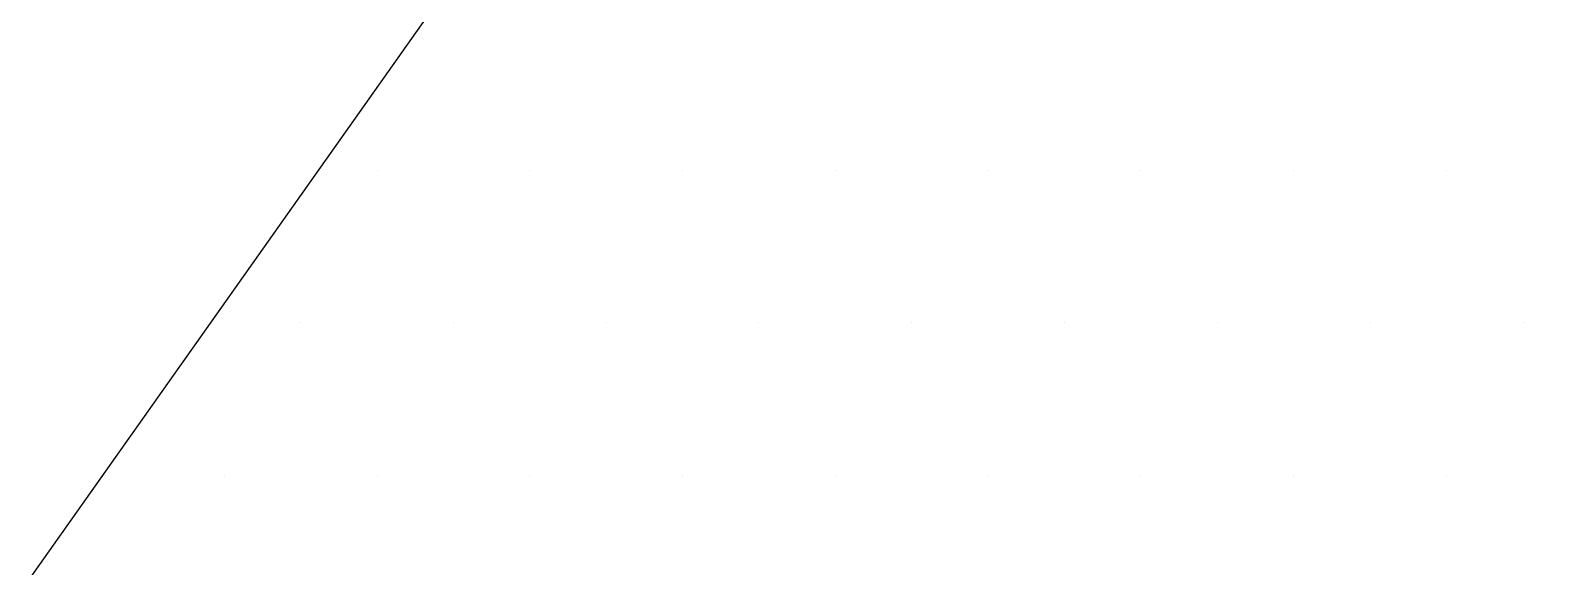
# Model space of a CAD drawing. Header units: millimetres. Extents: x -1573 to 210, y -360 to 557.
# Drawn here: x -495.469 to -494.918, y 32.253 to 32.446 of the extents above; entities that cross this region are included whole.
import ezdxf

# ---------------------------------------------------------------- set-up
doc = ezdxf.new("R2010")
doc.units = ezdxf.units.MM
doc.header["$LTSCALE"] = 2
doc.layers.add('CALQUE_7', color=4, linetype='Continuous')
doc.layers.add('CARTOUCHE', color=7, linetype='Continuous')

# ---------------------------------------------------------------- blocks, each defined once
blk = doc.blocks.new('A$C715108E3')
at = {"layer": 'CALQUE_7', "color": 131}
for p, q in [((-9.27545, 1.89681), (-9.27545, 1.89681)), ((-9.24022, 1.89681), (-9.24022, 1.89681)), ((-9.14876, 1.89681), (-9.14876, 1.89681)), ((-9.05674, 1.89681), (-9.05674, 1.89681)), ((-8.9651, 1.89681), (-8.9651, 1.89681)), ((-8.87345, 1.89681), (-8.87345, 1.89681)), ((-8.78181, 1.89681), (-8.78181, 1.89681)), ((-8.68998, 1.89681), (-8.68998, 1.89681)), ((-8.59852, 1.89681), (-8.59852, 1.89681)), ((-9.3403, 1.80554), (-9.3403, 1.80554)), ((-9.28632, 1.80554), (-9.28632, 1.80554)), ((-9.19449, 1.80554), (-9.19449, 1.80554)), ((-9.10266, 1.80554), (-9.10266, 1.80554)), ((-9.0112, 1.80554), (-9.0112, 1.80554)), ((-8.91937, 1.80554), (-8.91937, 1.80554)), ((-8.82754, 1.80554), (-8.82754, 1.80554)), ((-8.73608, 1.80554), (-8.73608, 1.80554)), ((-8.64425, 1.80554), (-8.64425, 1.80554)), ((-8.55223, 1.80554), (-8.55223, 1.80554)), ((-9.40477, 1.71296), (-9.40477, 1.71296)), ((-9.33205, 1.71296), (-9.33205, 1.71296)), ((-9.24022, 1.71296), (-9.24022, 1.71296)), ((-9.14876, 1.71296), (-9.14876, 1.71296)), ((-9.05674, 1.71296), (-9.05674, 1.71296)), ((-8.9651, 1.71296), (-8.9651, 1.71296)), ((-8.87345, 1.71296), (-8.87345, 1.71296)), ((-8.78181, 1.71296), (-8.78181, 1.71296)), ((-8.68998, 1.71296), (-8.68998, 1.71296)), ((-8.59852, 1.71296), (-8.59852, 1.71296))]:
    blk.add_line(p, q, dxfattribs=at)
blk.add_lwpolyline([(-17.42418, -1.45732), (-18.41522, -2.56906), (-18.65661, -2.93114), (-18.70496, -3.02785), (-11.98732, -3.7284), (-11.06956, -3.39012), (-10.63457, -2.93114), (-6.88594, 2.3168), (-8.57734, 2.3168), (-9.01233, 2.26882), (-11.52516, -1.28228), (-12.70905, 1.3505), (-13.41016, 1.1331), (-14.13489, 0.79501), (-14.15888, 0.67431), (-12.951, -2.00663)], close=True, dxfattribs=at)
blk = doc.blocks.new('A$C581E6685')
at = {"layer": 'CARTOUCHE'}
blk.add_blockref('A$C715108E3', (-31.67392, 36.3189), dxfattribs=at)

msp = doc.modelspace()

# ---------------------------------------------------------------- linework, layer by layer
at = {"layer": 'CARTOUCHE'}
msp.add_rational_spline([(-508.06649, 33.7081), (-508.06649, 22.81694), (-508.06649, 11.92578), (-508.06649, 8.08578), (-504.22649, 8.08578), (-458.68722, 8.08578), (-413.14796, 8.08578), (-409.30796, 8.08578), (-409.30796, 11.92578), (-409.30796, 22.81694), (-409.30796, 33.7081), (-409.30796, 37.5481), (-413.14796, 37.5481), (-458.68722, 37.5481), (-504.22649, 37.5481), (-508.06649, 37.5481), (-508.06649, 33.7081)], [1, 1, 1, 0.707106781187, 1, 1, 1, 0.707106781187, 1, 1, 1, 0.707106781187, 1, 1, 1, 0.707106781187, 1], degree=2, knots=[0, 0, 0, 1, 1, 2.570796, 2.570796, 3.570796, 3.570796, 5.141593, 5.141593, 6.141593, 6.141593, 7.712389, 7.712389, 8.712389, 8.712389, 10.283185, 10.283185, 10.283185], dxfattribs=at)

# ---------------------------------------------------------------- block references
at = {"layer": 'CARTOUCHE', "xscale": 0.6, "yscale": 0.6, "zscale": 0.6}
msp.add_blockref('A$C581E6685', (-470.79575, 9.46636), dxfattribs=at)

doc.saveas('drawing.dxf')
